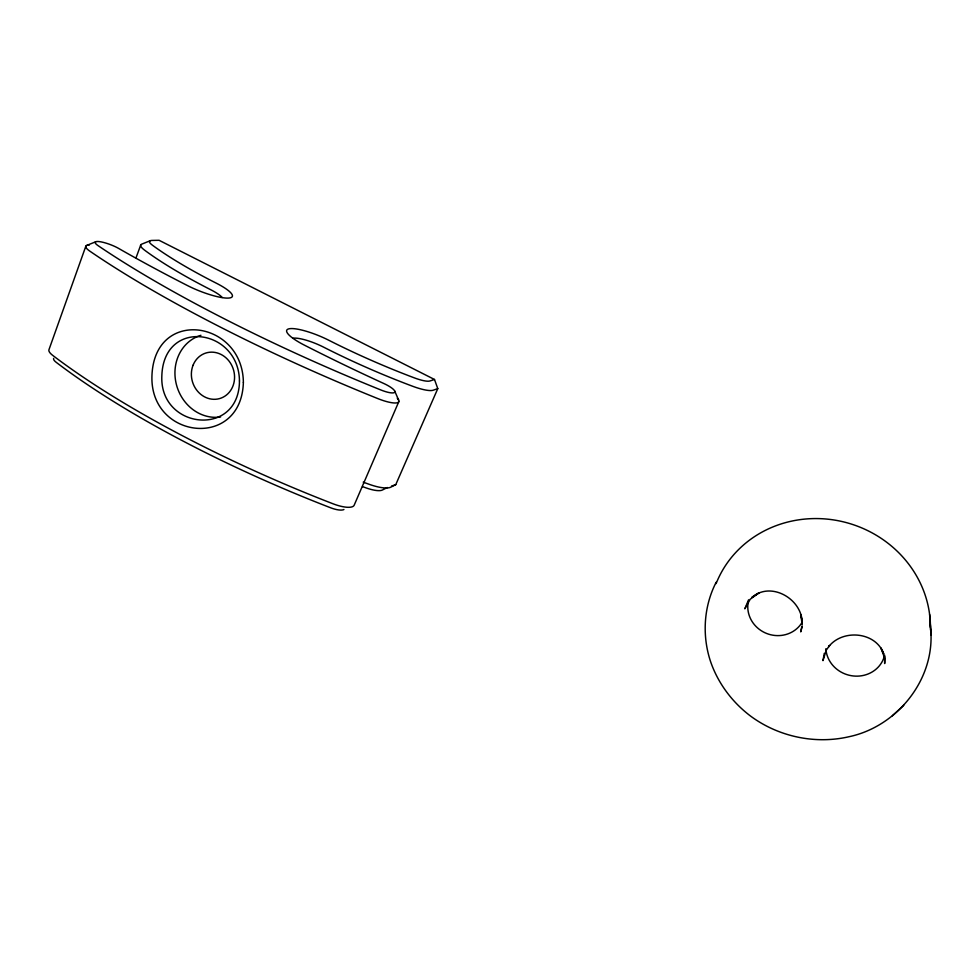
<?xml version="1.0" encoding="UTF-8"?>
<svg xmlns="http://www.w3.org/2000/svg" width="980" height="980" viewBox="0 0 980 980"><rect width="100%" height="100%" fill="white"/><g stroke="black" fill="none" stroke-linecap="round" stroke-linejoin="round"><path stroke-width="1.47" d="M884.952 656.404L884.67 663.558L884.622 658.156L880.983 648.05L883.801 653.991C875.948 631.61 842.555 628.768 828.602 646.776L829.619 645.452L826.275 650.132L822.967 660.655L824.303 653.293M801.922 626.232L800.746 631.892L802.24 626.085M85.848 246.152L49 349.591A22.099 6.211 19.6 0 0 52.785 355.434A379.358 94.729 22.8 0 0 332.98 503.769A22.087 6.946 22.8 0 0 354.209 505.129L398.811 401.641M136.061 257.728L140.765 244.927M748.585 599.785L744.837 608.825L750.227 599.221L759.035 592.839L751.868 597.469C771.321 580.393 803.478 599.834 802.142 624.309L800.77 614.485L801.934 620.352M363.213 482.16A178.997 47.604 22.9 0 0 369.926 484.561A27.122 7.95 23.2 0 0 390.849 487.146L395.736 484.671L437.778 388.631L434.495 379.481L159.079 240.296L152.047 240.431A20.678 4.153 21.5 0 0 152.439 245.208A175.408 33.736 22.5 0 0 216.347 283.208A32.56 6.995 21.6 0 1 228.781 298.055A32.56 6.995 21.6 0 1 187.535 285.596A398.272 70.217 23.1 0 1 118.727 248.479A15.129 3.197 20.9 0 0 99.691 241.656A15.129 3.197 20.9 0 0 98.049 245.625A380.166 70.952 23.2 0 0 380.791 389.942A15.129 3.577 23.2 0 0 394.818 392.11A15.129 3.577 23.2 0 0 383.707 383.45A401.286 72.642 23.8 0 1 304.437 345.168A32.573 7.338 22.6 0 1 289.186 328.766A32.573 7.338 22.6 0 1 328.925 340.317A176.082 35.047 23.4 0 0 414.356 377.876A20.764 4.569 23.5 0 0 429.889 380.987L434.495 379.481M716.196 582.194C703.677 606.412 701.95 635.469 710.463 661.255C717.899 683.195 732.342 702.415 750.839 716.282L750.925 716.343C778.794 736.825 815.433 744.531 849.158 736.691L849.28 736.666C897.643 726.352 935.557 678.662 930.633 628.866M903.756 705.343L892.376 715.804M387.357 487.513L382.408 490.012A20.311 6.039 23.2 0 1 366.716 488.113A172.529 46.538 22.9 0 1 362.502 486.631M86.999 245.319L95.967 241.668M150.332 240.676L141.916 244.069A27.538 5.635 21.4 0 0 144.624 250.182A181.57 35.635 22.5 0 0 210.835 289.786A25.284 5.549 21.6 0 1 222.203 297.491M437.778 388.631L433.209 390.212A27.66 6.211 23.5 0 1 412.47 386.194A182.268 37.032 23.3 0 1 323.694 347.19A25.296 5.807 22.6 0 0 292.922 338.259M391.547 486.092L395.736 484.671M394.732 391.094L398.664 400.146M929.616 614.399L931 634.869L930.289 624.138M343.931 509.514A14.774 4.716 22.8 0 1 330.554 507.75A372.768 94.35 22.8 0 1 56.203 362.318A14.774 4.214 19.5 0 1 53.655 358.374M89.327 245.025A22.565 4.851 20.8 0 0 90.013 251.272A386.059 73.574 23.2 0 0 377.839 398.603A22.565 5.439 23.2 0 0 397.28 398.211M220.598 416.966A42.116 37.816 72.5 0 1 176.229 383.854A42.116 37.816 72.5 0 1 200.925 335.295M884.658 655.118A29.902 27.808 15.6 0 1 853.262 675.967A29.902 27.808 15.6 0 1 825.87 648.711M802.008 622.521A29.229 27.587 20.7 0 1 766.642 633.472A29.229 27.587 20.7 0 1 748.316 601.377M716.123 583.602A111.169 104.235 17.4 0 1 839.382 520.956A111.169 104.235 17.4 0 1 930.449 627.494M239.463 380.975C239.108 437.987 159.495 429.436 161.835 376.063C163.489 317.545 238.814 328.325 239.463 380.975M243.371 382.359C241.46 449.734 149.854 439.444 151.937 376.038C154.228 306.973 242.734 320.399 243.371 382.359M193.06 365.246A23.802 21.376 72.5 0 0 215.661 399.276A23.802 21.376 72.5 0 0 230.178 362.661A23.802 21.376 72.5 0 0 193.06 365.246"/></g></svg>
